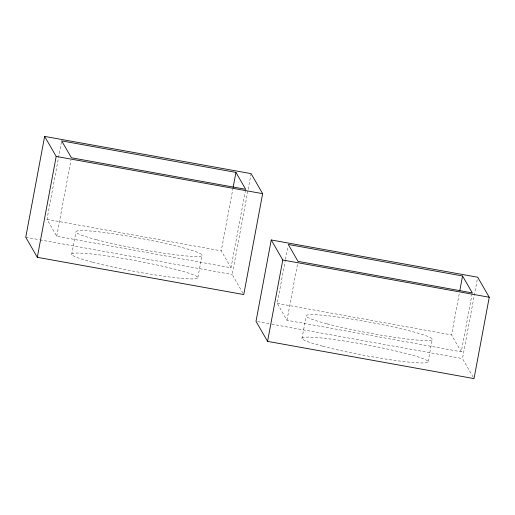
<?xml version="1.0" encoding="UTF-8"?>
<svg xmlns="http://www.w3.org/2000/svg" width="515" height="515" viewBox="0 0 515 515"><rect width="100%" height="100%" fill="white"/><g stroke="black" fill="none" stroke-linecap="round" stroke-linejoin="round"><path stroke-width="0.39" stroke-dasharray="2.58 1.93" d="M245.546 190.099L231.01 267.761L56.727 236.231L46.974 219.326L61.504 141.664M56.727 236.231L70.967 160.133M71.694 254.571L75.892 232.13M197.895 277.405L202.092 254.964M231.01 267.761L221.257 250.863L232.857 188.889M242.964 293.177L232.207 274.527L250.94 174.424M472.152 293.685L461.279 351.809L286.99 320.272L277.237 303.367L285.323 260.172M285.471 259.386L287.821 246.814M286.99 320.272L297.87 262.148M301.957 338.613L306.155 316.171M428.158 361.446L432.355 339.005M461.279 351.809L451.526 334.905L459.316 293.273M473.227 377.225L462.47 358.575L477.547 278.01M25.75 237.286L39.198 239.713M39.99 239.855L232.207 274.527M257.597 321.618L271.045 324.044M271.836 324.186L462.47 358.575M46.974 219.326L221.257 250.863M277.237 303.367L451.526 334.905M327.134 323.845A64.291 5.382 10.6 0 0 431.119 340.203A64.291 5.382 10.6 0 0 349.511 318.721A64.291 5.382 10.6 0 0 327.134 323.845M322.937 346.286A64.291 5.382 10.6 0 0 426.922 362.644A64.291 5.382 10.6 0 0 345.314 341.168A64.291 5.382 10.6 0 0 322.937 346.286M96.871 239.797A64.291 5.382 10.6 0 0 200.856 256.155A64.291 5.382 10.6 0 0 119.248 234.679A64.291 5.382 10.6 0 0 96.871 239.797M92.668 262.238A64.291 5.382 10.6 0 0 196.659 278.602A64.291 5.382 10.6 0 0 115.051 257.12A64.291 5.382 10.6 0 0 92.668 262.238"/><path stroke-width="0.77" d="M44.631 136.398L25.75 237.286L37.305 257.313L243.762 294.561L262.644 193.666L251.088 173.639L44.631 136.398L56.187 156.425L37.305 257.313M233.153 187.318L235.941 172.409L61.652 140.878L71.405 157.777L245.694 189.314L235.941 172.409M271.238 239.977L256.013 321.334L267.568 341.361L474.025 378.602L489.25 297.252L477.695 277.225L271.238 239.977L282.793 260.011L267.568 341.361M459.753 290.917L462.547 275.995L288.258 244.458L298.011 261.363L472.3 292.9L462.547 275.995M56.187 156.425L262.644 193.666M282.793 260.011L489.25 297.252"/></g></svg>
